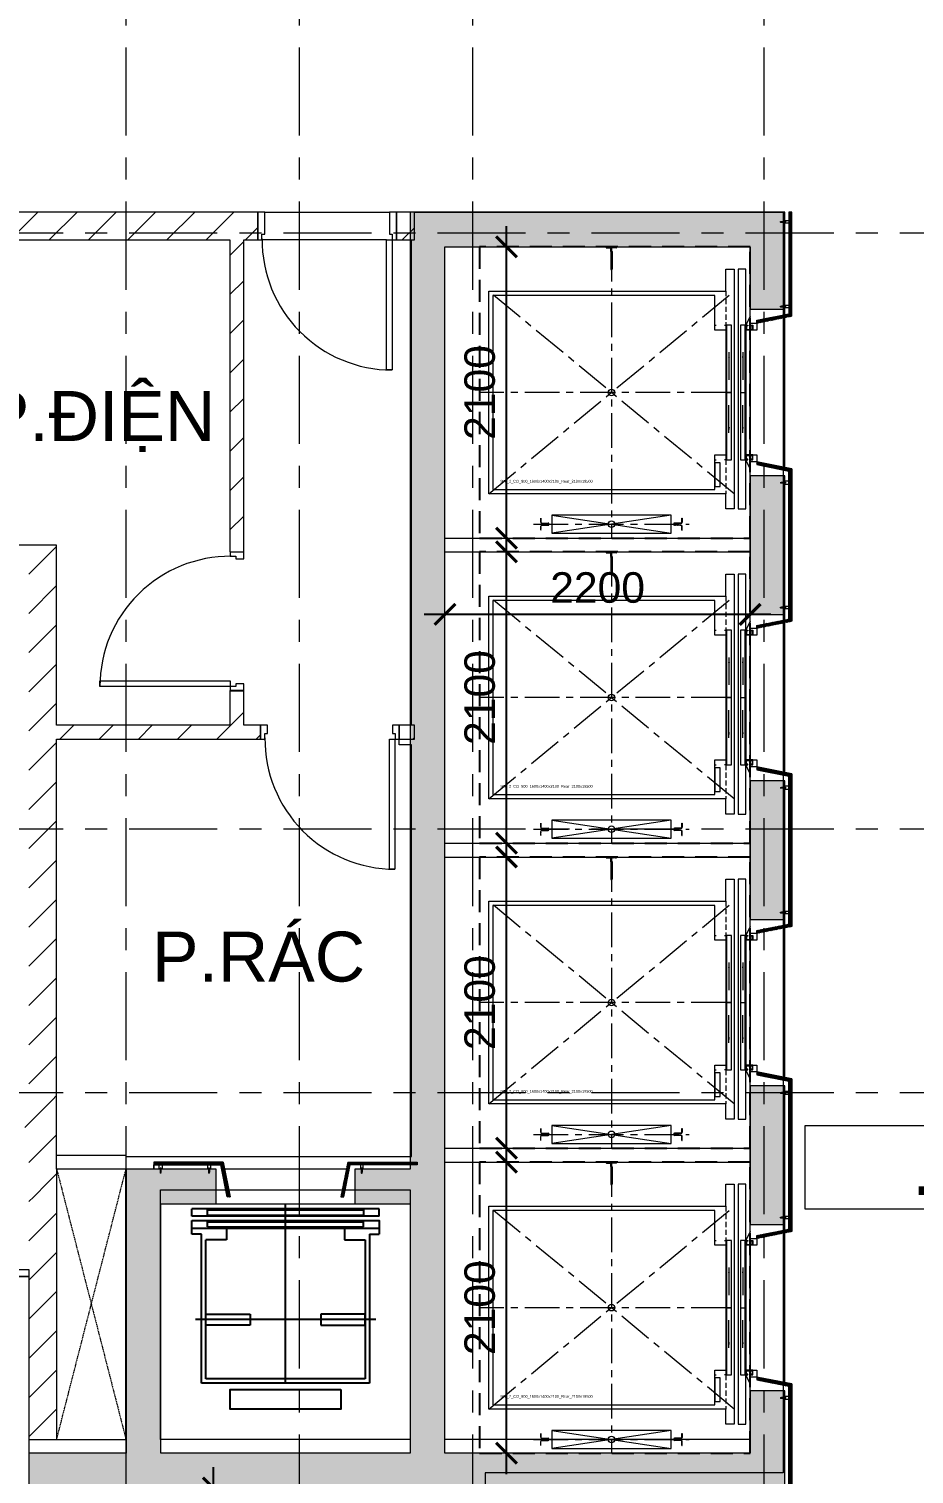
# Model space of a CAD drawing. Header units: millimetres. Extents: x -20144 to 117103, y -11426 to 48263.
# Drawn here: x 22751 to 29134, y 22200 to 32622 of the extents above; entities that cross this region are included whole.
import ezdxf
from ezdxf.enums import TextEntityAlignment as Align

# ---------------------------------------------------------------- set-up
doc = ezdxf.new("R2010")
doc.units = ezdxf.units.MM
for name, pattern in [('CENTERX2', [4, 2.5, -0.5, 0.5, -0.5]), ('Dash', [6.35, 3.175, -3.175]), ('Dash_2_', [6.35, 3.175, -3.175]), ('Grid Line', [22.225, 12.7, -3.175, 3.175, -3.175]), ('HIDDEN', [0.375, 0.25, -0.125]), ('HIDDEN2', [4.7625, 3.175, -1.5875])]:
    doc.linetypes.add(name, pattern=pattern)
for name, color, linetype, lineweight in [('A-DETL-GENF', 31, 'Continuous', 5), ('A-DETL-GENF-HDLN', 161, 'Dash_2_', 5), ('CHU', 181, 'Continuous', 5), ('CUA', 31, 'Continuous', 9), ('GRA', 211, 'Continuous', 9), ('HATCH-TUONG', 152, 'Continuous', 9), ('KI-HIEU-1', 151, 'Continuous', 9), ('LAT-GACH', 140, 'Continuous', 13), ('NET THAY 1', 41, 'Continuous', 5), ('NET THAY 2', 55, 'Continuous', 5), ('NET-CAT', 3, 'Continuous', 9), ('NET-THAY', 2, 'Continuous', 15), ('THIET-BI-1', 26, 'Continuous', 5), ('TRUC', 225, 'Continuous', 5)]:
    doc.layers.add(name, color=color, linetype=linetype, lineweight=lineweight)
doc.layers.add('Core - tb$0$CT3 MBT 11-31$0$Nqh-ME-01', color=8, linetype='Continuous')
doc.styles.add('Arial', font='arial.ttf', dxfattribs={"height": 476.25})
doc.styles.add('Arial_4', font='arial.ttf', dxfattribs={"height": 360})
doc.styles.add('hoistway plan', font='chhbg.shx', dxfattribs={"height": 45})
doc.styles.add('TA1', font='arial.ttf')
doc.dimstyles.new('D_100', dxfattribs={"dimtxt": 220, "dimasz": 150, "dimexe": 150, "dimexo": 150, "dimgap": 80, "dimtad": 1, "dimdec": 0, "dimzin": 9, "dimtxsty": 'TA1', "dimblk": 'ARCHTICK', "dimcen": 1, "dimdle": 150, "dimclrd": 256, "dimclre": 256, "dimclrt": 7, "dimadec": 0, "dimazin": 0, "dimtfac": 1, "dimtdec": 0, "dimtix": 1, "dimtmove": 1, "dimatfit": 3, "dimfxl": 1, "dimtolj": 1, "dimtzin": 0, "dimlwd": -1, "dimlwe": -1, "dimarcsym": 0})
doc.dimstyles.new('hoistway plan', dxfattribs={"dimtxt": 45, "dimasz": 17, "dimexe": 15, "dimexo": 20, "dimgap": 25, "dimtad": 1, "dimdec": 0, "dimzin": 0, "dimdsep": 46, "dimtxsty": 'hoistway plan', "dimblk": 'DOT', "dimcen": 50, "dimclrd": 8, "dimclre": 8, "dimclrt": 3, "dimadec": 0, "dimazin": 0, "dimtfac": 1, "dimtdec": 0, "dimtmove": 1, "dimatfit": 3, "dimfxl": 1, "dimtolj": 1, "dimtzin": 0, "dimarcsym": 0})
pattern_1 = [(225, (281291.963, 17264.836), (4.41941738, -4.41941738), []), (315, (281291.963, 17264.836), (4.41941738, 4.41941738), [])]
pattern_2 = [(240.2551187, (159143.5025, 32413.0964), (5.42651964, -3.10086836), []), (330.2551187, (159143.5025, 32413.0964), (3.10086836, 5.42651964), [])]
pattern_3 = [(240.2551187, (159143.5025, 28013.0964), (5.42651964, -3.10086836), []), (330.2551187, (159143.5025, 28013.0964), (3.10086836, 5.42651964), [])]
pattern_4 = [(240.2551187, (159143.5025, 25813.0964), (5.42651964, -3.10086836), []), (330.2551187, (159143.5025, 25813.0964), (3.10086836, 5.42651964), [])]
pattern_5 = [(45, (0, 0), (-141.4214, 141.4214), [])]

# ---------------------------------------------------------------- blocks, each defined once
blk = doc.blocks.new('_DOT')
at = {"color": 0, "linetype": 'ByBlock'}
blk.add_line((-0.5, 0), (-1, 0), dxfattribs=at)
at = {"color": 0, "linetype": 'ByBlock', "const_width": 0.5}
blk.add_lwpolyline([(-0.25, 0, 1), (0.25, 0, 1)], format="xyb", close=True, dxfattribs=at)
blk = doc.blocks.new('A$C1F5A74C7')
at = {"color": 0, "lineweight": 5}
for p, q in [((0, 10), (0, 12)), ((0, 10), (21, 10)), ((3, 8), (3, 10)), ((3, 5), (3, 7)), ((5, 91), (10, 94)), ((5, 91), (5, 29)), ((5, 91), (15, 91)), ((6, 78), (5, 75)), ((5, 75), (8, 75)), ((6, 72), (5, 69)), ((5, 69), (8, 69)), ((6, 66), (5, 63)), ((5, 63), (8, 63)), ((6, 60), (5, 57)), ((5, 57), (8, 57)), ((6, 54), (5, 51)), ((5, 51), (8, 51)), ((5, 49), (8, 49)), ((5, 10), (5, 29)), ((8, 5), (5, 5)), ((7, 80), (6, 78)), ((6, 78), (10, 78)), ((8, 73), (6, 72)), ((8, 67), (6, 66)), ((8, 61), (6, 60)), ((8, 55), (6, 54)), ((8, 82), (7, 80)), ((7, 81), (10, 81)), ((7, 80), (10, 80)), ((7, 29), (7, 76)), ((7, 10), (7, 31)), ((7, 9), (7, 10)), ((7, 5), (7, 8)), ((7, 5), (7, 5)), ((9, 84), (8, 82)), ((8, 83), (10, 83)), ((8, 73), (8, 75)), ((8, 69), (8, 67)), ((8, 61), (8, 63)), ((8, 57), (8, 55)), ((8, 51), (8, 49)), ((10, 87), (9, 85)), ((9, 85), (12, 86)), ((10, 5), (9, 5)), ((10, 99), (10, 11)), ((10, 94), (15, 91)), ((10, 87), (12, 85)), ((10, 41), (10, 80)), ((10, 78), (15, 78)), ((10, 41), (11, 41)), ((10, 13), (10, 0)), ((12, 5), (10, 5)), ((11, 84), (13, 84)), ((11, 81), (14, 82)), ((11, 41), (11, 80)), ((11, 80), (14, 80)), ((12, 84), (12, 83)), ((12, 73), (12, 75)), ((12, 75), (15, 75)), ((12, 73), (15, 72)), ((12, 69), (12, 67)), ((12, 69), (15, 69)), ((12, 67), (15, 66)), ((12, 61), (12, 63)), ((12, 63), (15, 63)), ((12, 61), (15, 60)), ((12, 57), (12, 55)), ((12, 57), (15, 57)), ((12, 55), (15, 54)), ((12, 49), (12, 51)), ((12, 51), (15, 51)), ((12, 49), (15, 49)), ((12, 5), (12, 5)), ((13, 82), (14, 80)), ((16, 5), (13, 5)), ((14, 80), (15, 78)), ((14, 29), (14, 76)), ((14, 10), (14, 31)), ((14, 9), (14, 10)), ((14, 5), (14, 8)), ((15, 91), (15, 29)), ((15, 78), (15, 75)), ((15, 72), (15, 69)), ((15, 66), (15, 63)), ((15, 60), (15, 57)), ((15, 54), (15, 51)), ((15, 10), (15, 29)), ((18, 10), (18, 8)), ((18, 7), (18, 5)), ((21, 10), (21, 12))]:
    blk.add_line(p, q, dxfattribs=at)
for centre, radius, start, end in [((5, 7), 2.77, 227.3489, 309.0524), ((10, 15), 10.9, 250.5292, 255.5659), ((10, 15), 10.9, 263.51, 276.4907), ((10, 15), 10.9, 284.1671, 289.4715), ((16, 7), 2.77, 230.845, 312.6565)]:
    blk.add_arc(centre, radius, start, end, dxfattribs=at)
blk = doc.blocks.new('*U617')
for p, q in [((11, 0), (11, 0)), ((12, 0), (11, 0)), ((12, 0), (12, 0)), ((14, 0), (13, 0)), ((14, 3), (14, 4)), ((14, 2), (14, 3)), ((14, 2), (14, 2)), ((14, 0), (14, 1)), ((14, 0), (14, -1)), ((14, 0), (15, 0)), ((16, 0), (16, 0)), ((17, 0), (17, 0)), ((17, 0), (18, 0)), ((48, 10), (48, -10)), ((14, -2), (14, -3)), ((14, -2), (14, -2)), ((14, -3), (14, -4))]:
    blk.add_line(p, q)
blk.add_lwpolyline([(50, 10), (9, 10, 0.414215), (7, 8), (7, -8, 0.414214), (9, -10), (50, -10)], format="xyb")
for radius in [2.9, 0.712]:
    blk.add_circle((14, 0), radius)
at = {"extrusion": (0, 0, -1), "xscale": 0.3999999999068677, "yscale": 0.3999999999068677, "zscale": -0.4, "rotation": 90.00000000000001}
blk.add_blockref('A$C1F5A74C7', (-43, -4), dxfattribs=at)
blk = doc.blocks.new('_ArchTick')
at = {"color": 0, "const_width": 0.15}
blk.add_lwpolyline([(-0.5, -0.5), (0.5, 0.5)], dxfattribs=at)
blk = doc.blocks.new('*D614')
at = {"layer": 'Defpoints', "transparency": 16777216}
blk.add_line((24079, 22250), (24079, 19400), dxfattribs=at)
at = {"layer": 'Defpoints', "color": 0, "transparency": 16777216}
for p in [(24079, 22100), (24079, 19550), (24079, 19550)]:
    blk.add_point(p, dxfattribs=at)
at = {"layer": 'Defpoints', "transparency": 16777216, "xscale": 150, "yscale": 150, "zscale": 150}
for p, rotation in [((24079, 22100), 89.99999999999993), ((24079, 19550), 269.9999999999999)]:
    blk.add_blockref('_ArchTick', p, dxfattribs=dict(at, rotation=rotation))
at = {"layer": 'Defpoints', "color": 7, "transparency": 16777216, "insert": (23694, 20775), "char_height": 220, "attachment_point": 5, "rotation": 90, "style": 'TA1'}
blk.add_mtext('\\A1;2550', dxfattribs=at)
blk = doc.blocks.new('*D609')
at = {"layer": 'Defpoints', "transparency": 16777216}
blk.add_line((26194, 22200), (26194, 24600), dxfattribs=at)
at = {"layer": 'Defpoints', "color": 0, "transparency": 16777216}
for p in [(26194, 24450), (26194, 24450), (26194, 22350)]:
    blk.add_point(p, dxfattribs=at)
at = {"layer": 'Defpoints', "transparency": 16777216, "xscale": 150, "yscale": 150, "zscale": 150}
for p, rotation in [((26194, 24450), 89.9999999999999), ((26194, 22350), 269.9999999999999)]:
    blk.add_blockref('_ArchTick', p, dxfattribs=dict(at, rotation=rotation))
at = {"layer": 'Defpoints', "color": 7, "transparency": 16777216, "insert": (26002, 23400), "char_height": 220, "attachment_point": 5, "rotation": 90, "style": 'TA1'}
blk.add_mtext('\\A1;2100', dxfattribs=at)
blk = doc.blocks.new('*D610')
at = {"layer": 'Defpoints', "transparency": 16777216}
blk.add_line((28101, 28400), (25601, 28400), dxfattribs=at)
at = {"layer": 'Defpoints', "color": 0, "transparency": 16777216}
for p in [(25751, 28400), (25751, 28400), (27951, 28400)]:
    blk.add_point(p, dxfattribs=at)
at = {"layer": 'Defpoints', "transparency": 16777216, "xscale": 150, "yscale": 150, "zscale": 150}
for p, rotation in [((25751, 28400), 179.9999999999999), ((27951, 28400), 359.9999999999999)]:
    blk.add_blockref('_ArchTick', p, dxfattribs=dict(at, rotation=rotation))
at = {"layer": 'Defpoints', "color": 7, "transparency": 16777216, "insert": (26851, 28592), "char_height": 220, "attachment_point": 5, "style": 'TA1'}
blk.add_mtext('\\A1;2200', dxfattribs=at)
blk = doc.blocks.new('*D611')
at = {"layer": 'Defpoints', "transparency": 16777216}
blk.add_line((26194, 24400), (26194, 26800), dxfattribs=at)
at = {"layer": 'Defpoints', "color": 0, "transparency": 16777216}
for p in [(26194, 26650), (26194, 26650), (26194, 24550)]:
    blk.add_point(p, dxfattribs=at)
at = {"layer": 'Defpoints', "transparency": 16777216, "xscale": 150, "yscale": 150, "zscale": 150}
for p, rotation in [((26194, 26650), 89.9999999999999), ((26194, 24550), 269.9999999999999)]:
    blk.add_blockref('_ArchTick', p, dxfattribs=dict(at, rotation=rotation))
at = {"layer": 'Defpoints', "color": 7, "transparency": 16777216, "insert": (26002, 25600), "char_height": 220, "attachment_point": 5, "rotation": 90, "style": 'TA1'}
blk.add_mtext('\\A1;2100', dxfattribs=at)
blk = doc.blocks.new('*D612')
at = {"layer": 'Defpoints', "transparency": 16777216}
blk.add_line((26194, 26600), (26194, 29000), dxfattribs=at)
at = {"layer": 'Defpoints', "color": 0, "transparency": 16777216}
for p in [(26194, 28850), (26194, 28850), (26194, 26750)]:
    blk.add_point(p, dxfattribs=at)
at = {"layer": 'Defpoints', "transparency": 16777216, "xscale": 150, "yscale": 150, "zscale": 150}
for p, rotation in [((26194, 28850), 89.9999999999999), ((26194, 26750), 269.9999999999999)]:
    blk.add_blockref('_ArchTick', p, dxfattribs=dict(at, rotation=rotation))
at = {"layer": 'Defpoints', "color": 7, "transparency": 16777216, "insert": (26002, 27800), "char_height": 220, "attachment_point": 5, "rotation": 90, "style": 'TA1'}
blk.add_mtext('\\A1;2100', dxfattribs=at)
blk = doc.blocks.new('*D613')
at = {"layer": 'Defpoints', "transparency": 16777216}
blk.add_line((26194, 28800), (26194, 31200), dxfattribs=at)
at = {"layer": 'Defpoints', "color": 0, "transparency": 16777216}
for p in [(26194, 31050), (26194, 31050), (26194, 28950)]:
    blk.add_point(p, dxfattribs=at)
at = {"layer": 'Defpoints', "transparency": 16777216, "xscale": 150, "yscale": 150, "zscale": 150}
for p, rotation in [((26194, 31050), 89.9999999999999), ((26194, 28950), 269.9999999999999)]:
    blk.add_blockref('_ArchTick', p, dxfattribs=dict(at, rotation=rotation))
at = {"layer": 'Defpoints', "color": 7, "transparency": 16777216, "insert": (26002, 30000), "char_height": 220, "attachment_point": 5, "rotation": 90, "style": 'TA1'}
blk.add_mtext('\\A1;2100', dxfattribs=at)
blk = doc.blocks.new('A$C02D11954')
at = {"layer": 'Core - tb$0$CT3 MBT 11-31$0$Nqh-ME-01'}
for p, q in [((-1575, -91), (-1575, -36)), ((-1463, -45), (-337, -45)), ((-1463, -82), (-1463, -45)), ((-1463, -82), (-337, -82)), ((-900, -1294), (-900, 0)), ((-337, -45), (-337, -82)), ((-225, -91), (-225, -36)), ((-1575, -221), (-1575, -121)), ((-1463, -130), (-337, -130)), ((-1463, -167), (-1463, -130)), ((-1463, -167), (-337, -167)), ((-337, -167), (-337, -130)), ((-249, -836), (-1550, -836))]:
    blk.add_line(p, q, dxfattribs=at)
for points in [[(-225, -36), (-1575, -36)], [(-225, -91), (-1575, -91)], [(-1575, -121), (-225, -121), (-225, -221)], [(-1575, -176), (-225, -176)], [(-1325, -176), (-1325, -261)], [(-475, -176), (-475, -261)], [(-1506, -221), (-1575, -221)], [(-1506, -1294), (-1506, -221)], [(-1475, -1264), (-1475, -261)], [(-1325, -261), (-1475, -261)], [(-475, -261), (-325, -261)], [(-325, -261), (-325, -1264)], [(-294, -221), (-294, -1294)], [(-294, -221), (-225, -221)], [(-1475, -876), (-1475, -796)], [(-1475, -796), (-1155, -796)], [(-1155, -796), (-1155, -876)], [(-645, -796), (-645, -876)], [(-325, -796), (-645, -796)], [(-325, -876), (-325, -796)], [(-1155, -876), (-1475, -876)], [(-645, -876), (-325, -876)], [(-294, -1294), (-1506, -1294)], [(-325, -1264), (-1475, -1264)]]:
    blk.add_lwpolyline(points, dxfattribs=at)
blk.add_lwpolyline([(-500, -1339), (-500, -1482), (-1298, -1482), (-1298, -1339)], close=True, dxfattribs=at)
blk = doc.blocks.new('*U631')
at = {"color": 7, "ltscale": 30, "true_color": 0xffffff, "insert": (520, 350), "char_height": 200, "attachment_point": 5, "bg_fill": 3, "box_fill_scale": 1.25, "bg_fill_color": 256, "bg_fill_true_color": 13158600, "bg_fill_transparency": 0}
blk.add_mtext('\\A1;.      ..', dxfattribs=at)
blk.add_lwpolyline([(-200, 200), (1200, 200), (1200, 500), (-200, 500)], close=True)
at = {"color": 7, "style": 'Arial'}
blk.add_attdef('±0.000', text='', height=220, dxfattribs=at).set_placement((500, 350), align=Align.MIDDLE)
blk = doc.blocks.new('CUA 1 CANH MO - 2 - Type 1000-60267-MẶT BẰNG TẦNG 5 ĐẾN TẦNG 22')
at = {"layer": 'CUA'}
for p, q in [((-368, 1040), (-328, 1040)), ((-368, 102), (-368, 1040)), ((-328, 1040), (-328, 102)), ((-369, 102), (-399, 102)), ((-399, 102), (-399, -98)), ((-369, 61), (-369, 102)), ((-349, 61), (-369, 61)), ((-328, 102), (-368, 102)), ((-349, -98), (-349, 61)), ((571, 61), (551, 61)), ((551, 61), (551, -98)), ((601, 102), (571, 102)), ((571, 102), (571, 61)), ((601, -98), (601, 102)), ((-399, -98), (-349, -98)), ((551, -98), (601, -98))]:
    blk.add_line(p, q, dxfattribs=at)
blk.add_arc((-368, 102), 938, 359.5, 90, dxfattribs=at)
blk = doc.blocks.new('CUA 1 CANH MO - 2 - Type 1000-60273-MẶT BẰNG TẦNG 5 ĐẾN TẦNG 22')
at = {"layer": 'CUA'}
for p, q in [((-368, 990), (-328, 990)), ((-368, 52), (-368, 990)), ((-328, 990), (-328, 52)), ((-369, 52), (-399, 52)), ((-399, 52), (-399, -48)), ((-369, 11), (-369, 52)), ((-349, 11), (-369, 11)), ((-328, 52), (-368, 52)), ((-349, -48), (-349, 11)), ((571, 11), (551, 11)), ((551, 11), (551, -48)), ((601, 52), (571, 52)), ((571, 52), (571, 11)), ((601, -48), (601, 52)), ((-399, -48), (-349, -48)), ((551, -48), (601, -48))]:
    blk.add_line(p, q, dxfattribs=at)
blk.add_arc((-368, 52), 938, 359.5, 90, dxfattribs=at)
blk = doc.blocks.new('CUA 1 CANH MO - 2 - Type 1000-60271-MẶT BẰNG TẦNG 5 ĐẾN TẦNG 22')
at = {"layer": 'CUA'}
for p, q in [((-368, 990), (-328, 990)), ((-368, 52), (-368, 990)), ((-328, 990), (-328, 52)), ((-369, 52), (-399, 52)), ((-399, 52), (-399, -48)), ((-369, 11), (-369, 52)), ((-349, 11), (-369, 11)), ((-328, 52), (-368, 52)), ((-349, -48), (-349, 11)), ((571, 11), (551, 11)), ((551, 11), (551, -48)), ((601, 52), (571, 52)), ((571, 52), (571, 11)), ((601, -48), (601, 52)), ((-399, -48), (-349, -48)), ((551, -48), (601, -48))]:
    blk.add_line(p, q, dxfattribs=at)
blk.add_arc((-368, 52), 938, 359.5, 90, dxfattribs=at)
blk = doc.blocks.new('Top Rail Type - Top Rail_Internal_-216692-MẶT BẰNG TẦNG 5 ĐẾN TẦNG 22')
at = {"layer": 'NET THAY 1', "lineweight": 9}
for p, q in [((17101, 23625), (17101, 23675)), ((17101, 23675), (22751, 23675)), ((22751, 23675), (22751, 23625)), ((22751, 23625), (17101, 23625))]:
    blk.add_line(p, q, dxfattribs=at)
blk = doc.blocks.new('Top Rail Type - Top Rail_Internal_-V61-MẶT BẰNG TẦNG 5 ĐẾN TẦNG 22')
at = {"layer": 'NET THAY 1', "lineweight": 9}
for p, q in [((17101, 23675), (17101, 23625)), ((17101, 23675), (22751, 23675)), ((22751, 23675), (22751, 23625)), ((17101, 23625), (22751, 23625))]:
    blk.add_line(p, q, dxfattribs=at)
blk = doc.blocks.new('Family1 - Family1-231732-MẶT BẰNG TẦNG 5 ĐẾN TẦNG 22')
at = {"layer": 'A-DETL-GENF', "lineweight": 9}
for p, q in [((500, 1950), (0, 1950)), ((0, 1950), (0, 0)), ((500, 0), (500, 1950)), ((0, 0), (500, 0))]:
    blk.add_line(p, q, dxfattribs=at)
at = {"layer": 'A-DETL-GENF-HDLN', "linetype": 'Dash', "lineweight": 9}
for p, q in [((0, 1950), (500, 1)), ((0, 0), (500, 1949))]:
    blk.add_line(p, q, dxfattribs=at)
blk = doc.blocks.new('P13_13_900_CO_900_1600x1350_Rear_2050x1910')
h = blk.add_hatch()
h.set_pattern_fill('ANSI31', color=256, scale=50, angle=90, style=0)
h.set_pattern_definition([(225, (-738.679, 3896.771), (-4.419417, 4.419417), [])])
h.paths.add_polyline_path([(-947, 2019, 0.227735), (-946, 2018, -0.227735), (-945, 2016), (-945, 1990, -0.414214), (-947, 1988), (-953, 1988, -0.414214), (-955, 1990), (-955, 2016, -0.227735), (-954, 2018, 0.227735), (-954, 2019), (-954, 2041, 0.414214), (-956, 2043), (-986, 2043, -0.414214), (-988, 2045), (-988, 2050), (-913, 2050), (-913, 2045, -0.414214), (-915, 2043), (-945, 2043, 0.414214), (-947, 2041)])
h = blk.add_hatch()
h.set_pattern_fill('ANSI31', color=256, scale=50, angle=90, style=0)
h.set_pattern_definition([(315, (-3335.6985, 52.7706), (-4.419417, -4.419417), [])])
h.paths.add_polyline_path([(-1460, 6), (-1458, 6), (-1458, 34, -0.414214), (-1450, 42), (-1405, 42, 0.414214), (-1400, 47), (-1400, 53, 0.414214), (-1405, 58), (-1450, 58, -0.414214), (-1458, 66), (-1458, 93), (-1460, 93), (-1460, 65, 0.414214), (-1451, 56), (-1406, 56, -0.414214), (-1402, 52), (-1402, 48, -0.414214), (-1406, 44), (-1451, 44, 0.414214), (-1460, 35)])
h = blk.add_hatch()
h.set_pattern_fill('ANSI31', color=256, scale=50, angle=90, style=0)
h.set_pattern_definition([(225, (1435.637, 52.7706), (4.419417, -4.419417), [])])
h.paths.add_polyline_path([(-440, 6), (-442, 6), (-442, 34, 0.414214), (-450, 42), (-495, 42, -0.414214), (-500, 47), (-500, 53, -0.414214), (-495, 58), (-450, 58, 0.414214), (-442, 66), (-442, 93), (-440, 93), (-440, 65, -0.414214), (-449, 56), (-494, 56, 0.414214), (-498, 52), (-498, 48, 0.414214), (-494, 44), (-449, 44, -0.414214), (-440, 35)])
for p, q in [((-988, 2050), (-913, 2050)), ((-988, 2050), (-988, 2045)), ((-986, 2043), (-956, 2043)), ((-955, 2016), (-955, 1890)), ((-954, 2019), (-954, 2041)), ((-947, 2019), (-947, 2041)), ((-915, 2043), (-945, 2043)), ((-945, 2016), (-945, 1890)), ((-913, 2050), (-913, 2045)), ((-953, 1888), (-947, 1888)), ((-205, 1485), (-195, 1485)), ((50, 1550), (20, 1485)), ((-125, 1450), (-125, 550)), ((-65, 1450), (-65, 550)), ((-65, 1450), (-65, 550)), ((-35, 1450), (-35, 550)), ((20, 1450), (20, 550)), ((-85, 1000), (-120, 1000)), ((-85, 1000), (-120, 1000)), ((-205, 515), (-195, 515)), ((50, 450), (20, 515)), ((-1458, 93), (-1460, 93)), ((-1460, 93), (-1460, 65)), ((-1460, 6), (-1460, 35)), ((-1458, 6), (-1460, 6)), ((-1458, 66), (-1458, 93)), ((-1458, 6), (-1458, 34)), ((-1451, 56), (-1406, 56)), ((-1451, 44), (-1406, 44)), ((-1450, 58), (-1405, 58)), ((-1450, 42), (-1405, 42)), ((-1402, 48), (-1402, 52)), ((-1400, 47), (-1400, 53)), ((-500, 47), (-500, 53)), ((-498, 48), (-498, 52)), ((-450, 58), (-495, 58)), ((-450, 42), (-495, 42)), ((-449, 56), (-494, 56)), ((-449, 44), (-494, 44)), ((-442, 66), (-442, 93)), ((-442, 93), (-440, 93)), ((-442, 6), (-442, 34)), ((-442, 6), (-440, 6)), ((-440, 93), (-440, 65)), ((-440, 6), (-440, 35))]:
    blk.add_line(p, q)
at = {"linetype": 'CENTERX2', "ltscale": 100}
for p, q in [((-950, 2050), (-950, -50)), ((-1835, 269), (-65, 1731)), ((-65, 269), (-1835, 1731)), ((-125, 1000), (-1900, 1000)), ((-1512, 50), (-389, 50))]:
    blk.add_line(p, q, dxfattribs=at)
at = {"linetype": 'HIDDEN', "ltscale": 150}
for p, q in [((-125, 1731), (-125, 1485)), ((-125, 515), (-125, 269))]:
    blk.add_line(p, q, dxfattribs=at)
at = {"ltscale": 100}
for p, q in [((-520, 115), (-1380, -15)), ((-1380, 115), (-520, -15))]:
    blk.add_line(p, q, dxfattribs=at)
for points in [[(-65, 550), (-65, 160), (-125, 160), (-125, 269), (-1835, 269), (-1835, 1731), (-125, 1731), (-125, 1890), (-65, 1890), (-65, 1890)], [(-65, 1890), (-65, 1450)], [(20, 1473), (20, 1890), (-35, 1890), (-35, 1450)], [(-135, 1485), (-125, 1485), (-125, 1450), (-205, 1450), (-205, 1485), (-205, 1700), (-1805, 1700), (-1805, 300), (-205, 300), (-205, 515), (-205, 550), (-125, 550), (-125, 515), (-135, 515)], [(-120, 1000), (-85, 1000), (-85, 1485), (-120, 1485), (-120, 515), (-85, 515), (-85, 1000)], [(-20, 1000), (15, 1000), (15, 1485), (-20, 1485), (-20, 515), (15, 515), (15, 1000)], [(70, 1485), (70, 1450), (20, 1450), (20, 1485), (35, 1485), (35, 1480), (25, 1480), (25, 1455), (65, 1455), (65, 1480), (55, 1480), (55, 1485), (70, 1485)], [(-35, 550), (-35, 160), (20, 160), (20, 515)], [(70, 515), (70, 550), (20, 550), (20, 515), (35, 515), (35, 520), (25, 520), (25, 545), (65, 545), (65, 520), (55, 520), (55, 515), (70, 515)]]:
    blk.add_lwpolyline(points)
for points in [[(50, 1450), (50, 1500), (100, 1500), (100, 1450)], [(50, 500), (50, 550), (100, 550), (100, 500)], [(-205, 318), (-205, 498), (-207, 498), (-207, 318)], [(-165, 323), (-165, 493), (-205, 493), (-205, 323)], [(-520, 115), (-1380, 115), (-1380, -15), (-520, -15)]]:
    blk.add_lwpolyline(points, close=True)
for centre in [(-950, 1000), (-950, 50)]:
    blk.add_circle(centre, 23.8, dxfattribs=at)
for centre, radius, start, end in [((-986, 2045), 2, 180, 270), ((-956, 2041), 2, 0, 90), ((-953, 2016), 2, 128.6822, 180), ((-956, 2019), 2, 308.6822, 0), ((-945, 2041), 2, 90, 180), ((-945, 2019), 2, 180, 231.3178), ((-947, 2016), 2, 0, 51.3178), ((-915, 2045), 2, 270, 0), ((-953, 1890), 2, 180, 270), ((-947, 1890), 2, 270, 0), ((-1451, 65), 9, 180, 270), ((-1451, 35), 9, 90, 180), ((-1450, 66), 8, 180, 270), ((-1450, 34), 8, 90, 180), ((-1406, 52), 4, 0, 90), ((-1406, 48), 4, 270, 0), ((-1405, 53), 5, 0, 90), ((-1405, 47), 5, 270, 0), ((-495, 53), 5, 90, 180), ((-495, 47), 5, 180, 270), ((-494, 52), 4, 90, 180), ((-494, 48), 4, 180, 270), ((-450, 66), 8, 270, 0), ((-450, 34), 8, 0, 90), ((-449, 65), 9, 270, 0), ((-449, 35), 9, 0, 90)]:
    blk.add_arc(centre, radius, start, end)
at = {"layer": 'Defpoints', "linetype": 'HIDDEN2', "ltscale": 50}
blk.add_lwpolyline([(-1900, -50), (50, -50), (50, 2050), (-1900, 2050)], close=True, dxfattribs=at)
at = {"layer": 'Defpoints'}
blk.add_text('900_2_CO_900_1600x1400x2100_Rear_2100x19500', height=20, dxfattribs=at).set_placement((-1750, 350))
for points in [[(-102, 1290), (-102, 1091)], [(-2, 1290), (-2, 1091)], [(-102, 710), (-102, 909)], [(-2, 710), (-2, 909)]]:
    blk.add_leader(points, dimstyle='hoistway plan', override={"dimasz": 40, "dimtad": 0, "dimclrd": 256})
blk = doc.blocks.new('A$C52CD303B')
at = {"layer": 'GRA', "transparency": 33554687}
h = blk.add_hatch(dxfattribs=at)
h.set_pattern_fill('ANSI37', color=159, scale=50, angle=180, style=0)
h.set_pattern_definition(pattern_1)
h.paths.add_polyline_path([(5500, 14000), (5500, 14750), (5480, 14750), (5480, 14016.4)])
h = blk.add_hatch(dxfattribs=at)
h.set_pattern_fill('ANSI37', color=159, scale=50, angle=555.25512, style=0)
h.set_pattern_definition(pattern_2)
h.paths.add_polyline_path([(5500, 14000), (5250, 13950), (5250, 13970.4), (5480, 14016.4)])
h = blk.add_hatch(dxfattribs=at)
h.set_pattern_fill('ANSI37', color=159, scale=50, angle=555.25512, style=0)
h.set_pattern_definition(pattern_2)
h.paths.add_polyline_path([(5500, 12900), (5250, 12950), (5250, 12929.6), (5480, 12883.6)])
h = blk.add_hatch(dxfattribs=at)
h.set_pattern_fill('ANSI37', color=159, scale=50, angle=180, style=0)
h.set_pattern_definition(pattern_1)
h.paths.add_polyline_path([(5500, 12900), (5500, 11800), (5480, 11816.4), (5480, 12883.6)])
h = blk.add_hatch(dxfattribs=at)
h.set_pattern_fill('ANSI37', color=159, scale=50, angle=555.25512, style=0)
h.set_pattern_definition(pattern_2)
h.paths.add_polyline_path([(5500, 11800), (5250, 11750), (5250, 11770.4), (5480, 11816.4)])
h = blk.add_hatch(dxfattribs=at)
h.set_pattern_fill('ANSI37', color=159, scale=50, angle=555.25512, style=0)
h.set_pattern_definition([(240.2551187, (159143.5025, 30213.0964), (5.42651964, -3.10086836), []), (330.2551187, (159143.5025, 30213.0964), (3.10086836, 5.42651964), [])])
h.paths.add_polyline_path([(5500, 10700), (5250, 10750), (5250, 10729.6), (5480, 10683.6)])
h = blk.add_hatch(dxfattribs=at)
h.set_pattern_fill('ANSI37', color=159, scale=50, angle=180, style=0)
h.set_pattern_definition([(225, (281291.963, 15064.836), (4.41941738, -4.41941738), []), (315, (281291.963, 15064.836), (4.41941738, 4.41941738), [])])
h.paths.add_polyline_path([(5500, 10700), (5500, 9600), (5480, 9616.4), (5480, 10683.6)])
h = blk.add_hatch(dxfattribs=at)
h.set_pattern_fill('ANSI37', color=159, scale=50, angle=555.25512, style=0)
h.set_pattern_definition(pattern_3)
h.paths.add_polyline_path([(5500, 9600), (5250, 9550), (5250, 9570.4), (5480, 9616.4)])
h = blk.add_hatch(dxfattribs=at)
h.set_pattern_fill('ANSI37', color=159, scale=50, angle=555.25512, style=0)
h.set_pattern_definition(pattern_3)
h.paths.add_polyline_path([(5500, 8500), (5250, 8550), (5250, 8529.6), (5480, 8483.6)])
h = blk.add_hatch(dxfattribs=at)
h.set_pattern_fill('ANSI37', color=159, scale=50, angle=180, style=0)
h.set_pattern_definition([(225, (281291.963, 12864.836), (4.41941738, -4.41941738), []), (315, (281291.963, 12864.836), (4.41941738, 4.41941738), [])])
h.paths.add_polyline_path([(5500, 8500), (5500, 7400), (5480, 7416.4), (5480, 8483.6)])
h = blk.add_hatch(dxfattribs=at)
h.set_pattern_fill('ANSI37', color=159, scale=50, angle=270, style=0)
h.set_pattern_definition([(315, (-1864.836, 283691.963), (4.41941738, 4.41941738), []), (45, (-1864.836, 283691.963), (-4.41941738, 4.41941738), [])])
h.paths.add_polyline_path([(1400, 7900), (900, 7900), (900, 7850), (900, 7880), (1383.6, 7880)])
h = blk.add_hatch(dxfattribs=at)
h.set_pattern_fill('ANSI37', color=159, scale=50, angle=645.25512, style=0)
h.set_pattern_definition([(330.2551187, (-17013.0964, 161543.5025), (3.10086836, 5.42651964), []), (60.2551187, (-17013.0964, 161543.5025), (-5.42651964, 3.10086836), [])])
h.paths.add_polyline_path([(1400, 7900), (1450, 7650), (1429.6, 7650), (1383.6, 7880)])
h = blk.add_hatch(dxfattribs=at)
h.set_pattern_fill('ANSI37', color=159, scale=50, angle=645.25512, style=0)
h.set_pattern_definition([(330.2551187, (-17213.0964, 161543.5025), (3.10086836, 5.42651964), []), (60.2551187, (-17213.0964, 161543.5025), (-5.42651964, 3.10086836), [])])
h.paths.add_polyline_path([(2300, 7900), (2250, 7650), (2270.4, 7650), (2316.4, 7880)])
h = blk.add_hatch(dxfattribs=at)
h.set_pattern_fill('ANSI37', color=159, scale=50, angle=270, style=0)
h.set_pattern_definition([(315, (-2064.836, 283691.963), (4.41941738, 4.41941738), []), (45, (-2064.836, 283691.963), (-4.41941738, 4.41941738), [])])
h.paths.add_polyline_path([(2300, 7900), (2800, 7900), (2800, 7880), (2316.4, 7880)])
h = blk.add_hatch(dxfattribs=at)
h.set_pattern_fill('ANSI37', color=159, scale=50, angle=555.25512, style=0)
h.set_pattern_definition(pattern_4)
h.paths.add_polyline_path([(5500, 7400), (5250, 7350), (5250, 7370.4), (5480, 7416.4)])
h = blk.add_hatch(dxfattribs=at)
h.set_pattern_fill('ANSI37', color=159, scale=50, angle=555.25512, style=0)
h.set_pattern_definition(pattern_4)
h.paths.add_polyline_path([(5500, 6300), (5250, 6350), (5250, 6329.6), (5480, 6283.6)])
h = blk.add_hatch(dxfattribs=at)
h.set_pattern_fill('ANSI37', color=159, scale=50, angle=180, style=0)
h.set_pattern_definition([(225, (281291.963, 10664.836), (4.41941738, -4.41941738), []), (315, (281291.963, 10664.836), (4.41941738, 4.41941738), [])])
h.paths.add_polyline_path([(5500, 6300), (5500, 5500), (5480, 5520), (5480, 6283.6)])
at = {"layer": 'NET-CAT'}
h = blk.add_hatch(color=256, dxfattribs=at)
h.dxf.hatch_style = 1
h.paths.add_polyline_path([(5450, 10650), (5200, 10650), (5200, 9650), (5450, 9650)], flags=17)
h.paths.add_polyline_path([(5450, 12850), (5200, 12850), (5200, 11850), (5450, 11850)], flags=17)
h.paths.add_polyline_path([(5450, 8450), (5200, 8450), (5200, 7450), (5450, 7450)], flags=17)
h.paths.add_polyline_path([(5450, 6250), (5200, 6250), (5200, 5800), (3000, 5800), (3000, 14500), (5200, 14500), (5200, 14050), (5450, 14050), (5450, 14750), (2750, 14750), (2750, 7850), (2350, 7850), (2350, 7600), (2750, 7600), (2750, 5800), (950, 5800), (950, 7600), (1350, 7600), (1350, 7850), (700, 7850), (700, 5800), (0, 5800), (0, 0), (4150, 0), (4150, 250), (250, 250), (250, 2750), (5450, 2750), (5450, 3000), (3200, 3000), (3200, 3875), (2950, 3875), (2950, 3000), (250, 3000), (250, 5550), (2950, 5550), (2950, 5075), (3200, 5075), (3200, 5550), (5450, 5550)])
at = {"layer": 'GRA'}
for points in [[(5500, 14000), (5500, 14750), (5480, 14750), (5480, 14016.4)], [(5500, 14000), (5250, 13950), (5250, 13970.4), (5480, 14016.4)], [(5500, 12900), (5250, 12950), (5250, 12929.6), (5480, 12883.6)], [(5500, 12900), (5500, 11800), (5480, 11816.4), (5480, 12883.6)], [(5500, 11800), (5250, 11750), (5250, 11770.4), (5480, 11816.4)], [(5500, 11800), (5250, 11750), (5250, 11770.4), (5480, 11816.4)], [(5500, 10700), (5250, 10750), (5250, 10729.6), (5480, 10683.6)], [(5500, 10700), (5500, 9600), (5480, 9616.4), (5480, 10683.6)], [(5500, 9600), (5250, 9550), (5250, 9570.4), (5480, 9616.4)], [(5500, 8500), (5250, 8550), (5250, 8529.6), (5480, 8483.6)], [(5500, 8500), (5500, 7400), (5480, 7416.4), (5480, 8483.6)], [(1400, 7900), (900, 7900), (900, 7850), (900, 7880), (1383.6, 7880)], [(1400, 7900), (1450, 7650), (1429.6, 7650), (1383.6, 7880)], [(2300, 7900), (2250, 7650), (2270.4, 7650), (2316.4, 7880)], [(2300, 7900), (2800, 7900), (2800, 7880), (2316.4, 7880)], [(5500, 7400), (5250, 7350), (5250, 7370.4), (5480, 7416.4)], [(5500, 6300), (5250, 6350), (5250, 6329.6), (5480, 6283.6)], [(5500, 6300), (5500, 5500), (5480, 5520), (5480, 6283.6)]]:
    blk.add_lwpolyline(points, close=True, dxfattribs=at)
at = {"layer": 'LAT-GACH'}
for p, q in [((5450, 12910), (5450, 14050)), ((5200, 13900), (5200, 13000)), ((5450, 10710), (5450, 11850)), ((5200, 11700), (5200, 10800)), ((5450, 8510), (5450, 9650)), ((5200, 9500), (5200, 8600)), ((2290, 7850), (1410, 7850)), ((1350, 7600), (2350, 7600)), ((5450, 6310), (5450, 7450)), ((5200, 7300), (5200, 6400))]:
    blk.add_line(p, q, dxfattribs=at)
at = {"layer": 'NET THAY 2'}
for p, q in [((3000, 12400), (5200, 12400)), ((3000, 12300), (5200, 12300)), ((3000, 10200), (5200, 10200)), ((3000, 10100), (5200, 10100)), ((3000, 8000), (5200, 8000)), ((3000, 7900), (5200, 7900))]:
    blk.add_line(p, q, dxfattribs=at)
at = {"layer": 'NET-CAT'}
blk.add_lwpolyline([(5450, 5550), (5450, 6250), (5200, 6250), (5200, 5800), (3000, 5800), (3000, 14500), (5200, 14500), (5200, 14050), (5450, 14050), (5450, 14750), (2750, 14750), (2750, 7850), (2350, 7850), (2350, 7600), (2750, 7600), (2750, 5800), (950, 5800), (950, 7600), (1350, 7600), (1350, 7850), (700, 7850), (700, 5800), (0, 5800), (0, 0)], dxfattribs=at)
for points in [[(5450, 12850), (5200, 12850), (5200, 11850), (5450, 11850)], [(5450, 10650), (5200, 10650), (5200, 9650), (5450, 9650)], [(5450, 8450), (5200, 8450), (5200, 7450), (5450, 7450)]]:
    blk.add_lwpolyline(points, close=True, dxfattribs=at)
at = {"layer": 'GRA', "xscale": -1}
for p in [(5500, 14680), (5500, 14070.4), (5500, 11900), (5500, 9700), (5500, 7500)]:
    blk.add_blockref('*U617', p, dxfattribs=at)
at = {"layer": 'GRA'}
for p, rotation in [((5500, 12800), 180), ((5500, 10600), 180), ((5500, 8400), 180), ((2400, 7900), 270.0000000000002), ((5500, 6200), 180)]:
    blk.add_blockref('*U617', p, dxfattribs=dict(at, rotation=rotation))
at = {"layer": 'GRA', "xscale": -1}
for p, rotation in [((5500, 11900), 359.9999999999978), ((5500, 9700), 359.9999999999978), ((950, 7900), 89.99999999999783), ((950, 7900), 90.00000000000017), ((1300, 7900), 89.99999999999783), ((1300, 7900), 90.00000000000017), ((5500, 7500), 359.9999999999978)]:
    blk.add_blockref('*U617', p, dxfattribs=dict(at, rotation=rotation))
at = {"layer": 'NET-CAT'}
blk.add_blockref('A$C02D11954', (2750, 7600), dxfattribs=at)
at = {"layer": 'THIET-BI-1'}
for p in [(5150, 12450), (5150, 10250), (5150, 8050), (5150, 5850)]:
    blk.add_blockref('P13_13_900_CO_900_1600x1350_Rear_2050x1910', p, dxfattribs=at)
at = {"layer": 'Defpoints'}
for base, p1, p2, picture, middle in [((3443.3, 14500), (3443.3, 12400), (3443.3, 14500), '*D613', (3251, 13450)), ((3443.3, 12300), (3443.3, 10200), (3443.3, 12300), '*D612', (3251, 11250)), ((3443.3, 10100), (3443.3, 8000), (3443.3, 10100), '*D611', (3251, 9050)), ((3443.3, 7900), (3443.3, 5800), (3443.3, 7900), '*D609', (3251, 6850))]:
    dim = blk.add_linear_dim(base=base, p1=p1, p2=p2, angle=90, dimstyle='D_100', dxfattribs=at)
    dim.commit()
    dim.dimension.update_dxf_attribs({"geometry": picture, "text_midpoint": middle, "insert": (-22750.5, -16549.9)})
dim = blk.add_linear_dim(base=(3000, 11850), p1=(5200, 11850), p2=(3000, 11850), dimstyle='D_100', dxfattribs=at)
dim.commit()
dim.dimension.update_dxf_attribs({"geometry": '*D610', "text_midpoint": (4100, 12042.3), "insert": (-22750.5, -16549.9)})
dim = blk.add_linear_dim(base=(1328.6, 3000), p1=(1328.6, 5550), p2=(1328.6, 3000), angle=90, dimstyle='D_100', dxfattribs=at)
dim.commit()
dim.dimension.update_dxf_attribs({"geometry": '*D614', "text_midpoint": (1136.2, 4225), "dimtype": 128, "insert": (-22750.5, -16549.9)})
blk = doc.blocks.new('ALC1807-ASCENT PLAZA-KET CAU 1_rvt-1-MẶT BẰNG TẦNG 5 ĐẾN TẦNG 22')
blk.add_blockref('A$C52CD303B', (22751, 16550))

msp = doc.modelspace()

# ---------------------------------------------------------------- hatches: boundary and pattern name
at = {"layer": 'HATCH-TUONG'}
h = msp.add_hatch(dxfattribs=at)
h.set_pattern_fill('FP_2', color=256, style=0, pattern_type=2)
h.set_pattern_definition(pattern_5)
h.paths.add_polyline_path([(25530.9, 31099.9), (25530.9, 31299.9), (25400.5, 31299.9), (25400.5, 31099.9)], flags=0)
h.paths.add_polyline_path([(22895.1, 31099.9), (24400.5, 31099.9), (24400.5, 31299.9), (22350.5, 31299.9), (22350.5, 31099.9)], flags=0)
h = msp.add_hatch(dxfattribs=at)
h.set_pattern_fill('FP_2', color=256, style=0, pattern_type=2)
h.set_pattern_definition(pattern_5)
h.paths.add_polyline_path([(24300.5, 27599.9), (24300.5, 27849.9), (24200.5, 27849.9), (24200.5, 27599.9)], flags=0)
h.paths.add_polyline_path([(24300.5, 28849.9), (24300.5, 31099.9), (24200.5, 31099.9), (24200.5, 28849.9)], flags=0)
h = msp.add_hatch(dxfattribs=at)
h.set_pattern_fill('FP_2', color=256, style=0, pattern_type=2)
h.set_pattern_definition(pattern_5)
h.paths.add_polyline_path([(22950.5, 28699.9), (22950.5, 28899.9), (21650.5, 28899.9), (21650.5, 28699.9), (22895.1, 28699.9)], flags=0)
h = msp.add_hatch(dxfattribs=at)
h.set_pattern_fill('FP_2', color=256, style=0, pattern_type=2)
h.set_pattern_definition(pattern_5)
h.paths.add_polyline_path([(22950.5, 24899.9), (22950.5, 28699.9), (22750.5, 28699.9), (22750.5, 24899.9), (22895.1, 24899.9)], flags=0)
h = msp.add_hatch(dxfattribs=at)
h.set_pattern_fill('FP_2', color=256, style=0, pattern_type=2)
h.set_pattern_definition(pattern_5)
h.paths.add_polyline_path([(25530.9, 27499.9), (25530.9, 27599.9), (25420.9, 27599.9), (25420.9, 27499.9)], flags=0)
h.paths.add_polyline_path([(24420.9, 27499.9), (24420.9, 27599.9), (22950.5, 27599.9), (22950.5, 27499.9)], flags=0)
h = msp.add_hatch(dxfattribs=at)
h.set_pattern_fill('FP_2', color=256, style=0, pattern_type=2)
h.set_pattern_definition(pattern_5)
h.paths.add_polyline_path([(22895.1, 24699.9), (22950.5, 24699.9), (22950.5, 24899.9), (22550.5, 24899.9), (22550.5, 24699.9), (22750.5, 24699.9)], flags=0)
h = msp.add_hatch(dxfattribs=at)
h.set_pattern_fill('FP_2', color=256, style=0, pattern_type=2)
h.set_pattern_definition(pattern_5)
h.paths.add_polyline_path([(22950.5, 24299.9), (22950.5, 24699.9), (22750.5, 24699.9), (22750.5, 24299.9), (22895.1, 24299.9)], flags=0)
h = msp.add_hatch(dxfattribs=at)
h.set_pattern_fill('FP_2', color=256, style=0, pattern_type=2)
h.set_pattern_definition(pattern_5)
h.paths.add_polyline_path([(22950.5, 24199.9), (22950.5, 24299.9), (22450.5, 24299.9), (22450.5, 24199.9), (22895.1, 24199.9)], flags=0)
h = msp.add_hatch(dxfattribs=at)
h.set_pattern_fill('FP_2', color=256, style=0, pattern_type=2)
h.set_pattern_definition(pattern_5)
h.paths.add_polyline_path([(22950.5, 23649.9), (22950.5, 24199.9), (22750.5, 24199.9), (22750.5, 23649.9)], flags=0)
h = msp.add_hatch(dxfattribs=at)
h.set_pattern_fill('FP_2', color=256, style=0, pattern_type=2)
h.set_pattern_definition(pattern_5)
h.paths.add_polyline_path([(22950.5, 22449.9), (22950.5, 23649.9), (22750.5, 23649.9), (22750.5, 22449.9)], flags=0)

# ---------------------------------------------------------------- linework, layer by layer
at = {"layer": 'NET-CAT'}
for p, q in [((24400.5, 31299.9), (22350.5, 31299.9)), ((24400.5, 31099.9), (24400.5, 31299.9)), ((25530.9, 31299.9), (25400.5, 31299.9)), ((25400.5, 31299.9), (25400.5, 31099.9)), ((25530.9, 31099.9), (25530.9, 31299.9)), ((22350.5, 31099.9), (24200.5, 31099.9)), ((24200.5, 31099.9), (24200.5, 28849.9)), ((24300.5, 28849.9), (24300.5, 31099.9)), ((24300.5, 31099.9), (24400.5, 31099.9)), ((25400.5, 31099.9), (25530.9, 31099.9)), ((25750.5, 22449.9), (25750.5, 31049.9)), ((25750.5, 31049.9), (27950.5, 31049.9)), ((27950.5, 31049.9), (27950.5, 22449.9)), ((22950.5, 28899.9), (22050.5, 28899.9)), ((22950.5, 28699.9), (22950.5, 28899.9)), ((24200.5, 28849.9), (24300.5, 28849.9)), ((22950.5, 27599.9), (22950.5, 28699.9)), ((24200.5, 27849.9), (24200.5, 27599.9)), ((24300.5, 27849.9), (24200.5, 27849.9)), ((24300.5, 27599.9), (24300.5, 27849.9)), ((24200.5, 27599.9), (22950.5, 27599.9)), ((24420.9, 27599.9), (24300.5, 27599.9)), ((24420.9, 27499.9), (24420.9, 27599.9)), ((25530.9, 27599.9), (25420.9, 27599.9)), ((25420.9, 27599.9), (25420.9, 27499.9)), ((25530.9, 27499.9), (25530.9, 27599.9)), ((22950.5, 27499.9), (24420.9, 27499.9)), ((22950.5, 24899.9), (22950.5, 27499.9)), ((25420.9, 27499.9), (25530.9, 27499.9)), ((25500.5, 27499.9), (25500.5, 27459.9)), ((22950.5, 24699.9), (22950.5, 24899.9)), ((22950.5, 24399.9), (22950.5, 24699.9)), ((23700.5, 22449.9), (23700.5, 24249.9)), ((23700.5, 24249.9), (25500.5, 24249.9)), ((25500.5, 24249.9), (25500.5, 22449.9)), ((22750.5, 23649.9), (22750.5, 22449.9)), ((22750.5, 22449.9), (22750.5, 18049.9)), ((22750.5, 22449.9), (22950.5, 22449.9)), ((25500.5, 22449.9), (23700.5, 22449.9)), ((27950.5, 22449.9), (25750.5, 22449.9))]:
    msp.add_line(p, q, dxfattribs=at)
at = {"layer": 'NET-THAY', "lineweight": 9}
for p, q in [((24450.5, 31299.9), (25350.5, 31299.9)), ((25530.9, 31299.9), (28190.5, 31299.9)), ((28190.5, 31299.9), (28190.5, 22209.9)), ((25329.5, 31099.9), (24430.5, 31099.9)), ((25510.5, 27599.9), (25510.5, 31099.9)), ((25420.9, 27459.9), (25420.9, 27499.9)), ((25510.5, 27459.9), (25420.9, 27459.9)), ((25510.5, 24489.9), (25510.5, 27459.9)), ((22950.5, 24499.9), (23450.5, 24499.9)), ((23450.5, 24499.9), (23450.5, 24399.9)), ((23450.5, 24489.9), (25510.5, 24489.9)), ((28190.5, 22209.9), (26040.5, 22209.9)), ((26040.5, 22209.9), (26040.5, 20339.9))]:
    msp.add_line(p, q, dxfattribs=at)
at = {"layer": 'TRUC', "linetype": 'Grid Line', "ltscale": 50}
for p, q in [((23450.5, 43599.9), (23450.5, -4500.1)), ((24700.5, 43599.9), (24700.5, -7167.6)), ((25950.5, 43599.9), (25950.5, -4500.1)), ((28050.5, 43599.9), (28050.5, -7167.6)), ((43000.5, 31149.9), (-14407, 31149.9)), ((43000.5, 26849.9), (-12092.4, 26849.9)), ((43000.5, 24949.9), (-14407, 24949.9))]:
    msp.add_line(p, q, dxfattribs=at)

# ---------------------------------------------------------------- block references
at = {"lineweight": 9}
for name, p, rotation in [('CUA 1 CANH MO - 2 - Type 1000-60267-MẶT BẰNG TẦNG 5 ĐẾN TẦNG 22', (25002, 31202.2), 180), ('CUA 1 CANH MO - 2 - Type 1000-60271-MẶT BẰNG TẦNG 5 ĐẾN TẦNG 22', (24252.8, 28248.5), 90), ('CUA 1 CANH MO - 2 - Type 1000-60273-MẶT BẰNG TẦNG 5 ĐẾN TẦNG 22', (25022.3, 27552.2), 180)]:
    msp.add_blockref(name, p, dxfattribs=dict(at, rotation=rotation))
for name, p in [('Family1 - Family1-231732-MẶT BẰNG TẦNG 5 ĐẾN TẦNG 22', (22950.5, 22449.9)), ('Top Rail Type - Top Rail_Internal_-216692-MẶT BẰNG TẦNG 5 ĐẾN TẦNG 22', (0, 0)), ('Top Rail Type - Top Rail_Internal_-V61-MẶT BẰNG TẦNG 5 ĐẾN TẦNG 22', (0, 0))]:
    msp.add_blockref(name, p, dxfattribs=at)
at = {"layer": 'KI-HIEU-1', "linetype": 'ByBlock', "xscale": 2, "yscale": 2, "zscale": 2}
msp.add_blockref('*U631', (28746.1, 23711.8), dxfattribs=at).add_auto_attribs({'±0.000': 'H+'})

# ---------------------------------------------------------------- texts
at = {"layer": 'CHU', "color": 7, "lineweight": 30, "char_height": 360, "attachment_point": 1, "line_spacing_factor": 0.936439, "style": 'Arial_4'}
for s, insert, width in [('\\pt2540,5080,7620,10160,12700,15240,17780,20320,22860,25400,27940,30480,33020,35560,38100,40640,43180,45720,48260,50800,53340,55880,58420,60960,63500,66040,68580,71120,73660,76200,78740,81280;P.ĐIỆN', (22417.7, 30010.5), 1656.4), ('\\pt2540,5080,7620,10160,12700,15240,17780,20320,22860,25400,27940,30480,33020,35560,38100,40640,43180,45720,48260,50800,53340,55880,58420,60960,63500,66040,68580,71120,73660,76200,78740,81280;P.RÁC', (23638.3, 26111.9), 1537.22)]:
    msp.add_mtext(s, dxfattribs=dict(at, insert=insert, width=width))

# ---------------------------------------------------------------- next in the draw order: block references
at = {"lineweight": 5}
msp.add_blockref('ALC1807-ASCENT PLAZA-KET CAU 1_rvt-1-MẶT BẰNG TẦNG 5 ĐẾN TẦNG 22', (0, 0), dxfattribs=at)

doc.saveas('drawing.dxf')
